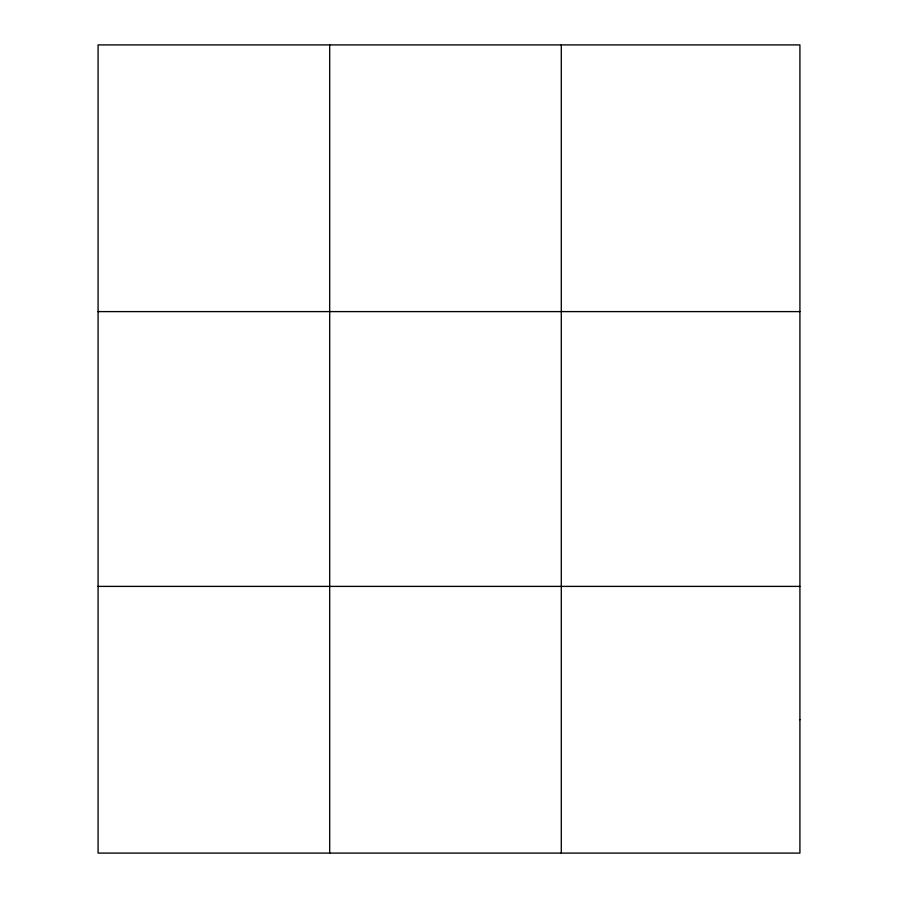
<?xml version="1.0" encoding="UTF-8"?>
<svg xmlns="http://www.w3.org/2000/svg" width="898" height="898" viewBox="0 0 898 898"><rect width="100%" height="100%" fill="white"/><g stroke="black" fill="none" stroke-linecap="round" stroke-linejoin="round"><path stroke-width="1.35" d="M329.689 44.9L329.689 853.1M561.295 44.9L561.295 853.1M98.084 311.606L799.916 311.606M98.084 586.394L799.916 586.394M799.916 719.747L799.916 853.1L98.084 853.1L98.084 44.9L799.916 44.9L799.916 719.747"/></g></svg>
